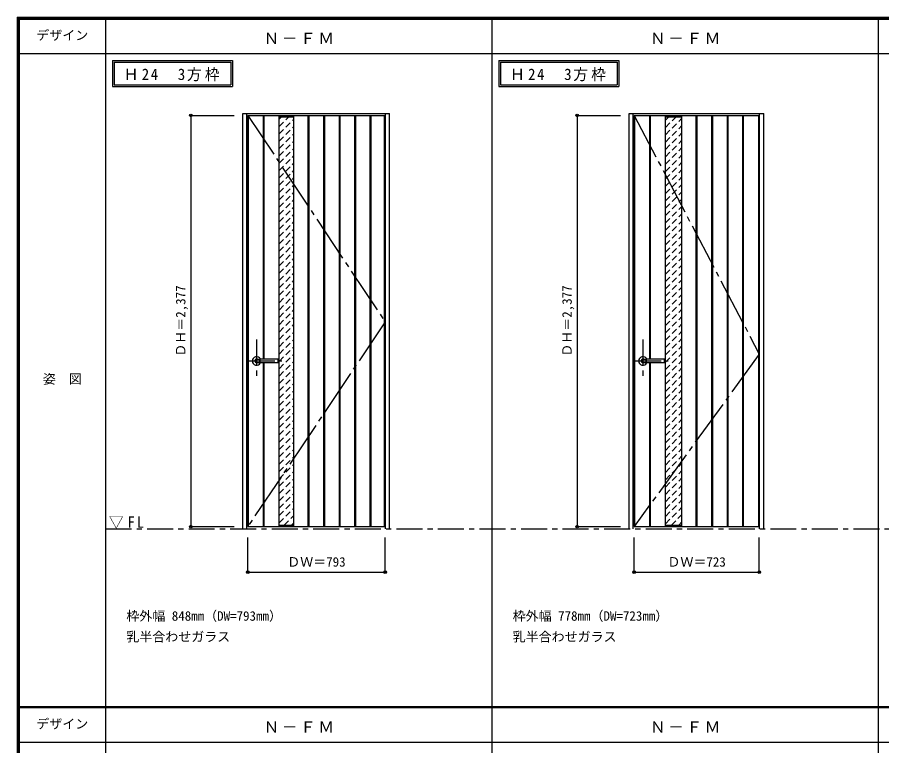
# Model space of a CAD drawing. Units: millimetres, scale not verified. Extents: x -6000 to 5700, y -4307 to 4260.
# Drawn here: x -6000 to -1007, y -36 to 4175 of the extents above; entities that cross this region are included whole.
import ezdxf
from ezdxf.enums import TextEntityAlignment as Align

# ---------------------------------------------------------------- set-up
doc = ezdxf.new("R2010")
doc.units = ezdxf.units.MM
doc.header["$LTSCALE"] = 30
doc.header["$PDMODE"] = 32
doc.header["$PDSIZE"] = 15
for name, pattern in [('CHAIN1', [8, 5, -1, 1, -1]), ('CHAIN2', [12, 9, -1, 1, -1]), ('DASHED1', [1.8, 1.2, -0.6])]:
    doc.linetypes.add(name, pattern=pattern)
for name, color, linetype in [('0-1_通り芯', 4, 'CHAIN1'), ('0-2_扉', 3, 'Continuous'), ('0-3_仕上げ', 3, 'Continuous'), ('0-4_枠', 3, 'Continuous'), ('0-5_レバー', 3, 'Continuous'), ('0-7_', 7, 'CHAIN2'), ('0-A_文字', 7, 'Continuous'), ('0-B_寸法', 7, 'Continuous'), ('0-C_ハッチ', 4, 'DASHED1'), ('F-1_枠', 6, 'Continuous'), ('F-A_文字', 7, 'Continuous')]:
    doc.layers.add(name, color=color, linetype=linetype)
doc.styles.add('ＭＳ ゴシック', font='')
doc.styles.get('ＭＳ ゴシック').set_extended_font_data('MS Gothic')

msp = doc.modelspace()

# ---------------------------------------------------------------- linework, layer by layer
at = {"layer": '0-1_通り芯'}
for p, q in [((-4617.4, 2312.5), (-4617.4, 2102.5)), ((-2385.8, 2312.5), (-2385.8, 2102.5)), ((-4662.4, 2188.5), (-4472.4, 2188.5)), ((-2430.8, 2188.5), (-2240.8, 2188.5))]:
    msp.add_line(p, q, dxfattribs=at)
at = {"layer": '0-1_通り芯', "color": 7}
msp.add_line((-5490, 1218), (5690, 1218), dxfattribs=at)
at = {"layer": '0-2_扉'}
for p, q in [((-4668.4, 3608), (-3875.4, 3608)), ((-4668.4, 1231), (-4668.4, 3608)), ((-3875.4, 1231), (-3875.4, 3608)), ((-2436.8, 3608), (-1713.8, 3608)), ((-2436.8, 1231), (-2436.8, 3608)), ((-1713.8, 1231), (-1713.8, 3608)), ((-4668.4, 1231), (-3875.4, 1231)), ((-2436.8, 1231), (-1713.8, 1231))]:
    msp.add_line(p, q, dxfattribs=at)
at = {"layer": '0-3_仕上げ'}
for p, q in [((-4665.4, 1231), (-4665.4, 3608)), ((-4578.4, 2200), (-4578.4, 3608)), ((-4573.4, 2200), (-4573.4, 3608)), ((-4319.4, 1231), (-4319.4, 3608)), ((-4314.4, 1231), (-4314.4, 3608)), ((-4229.4, 1231), (-4229.4, 3608)), ((-4224.4, 1231), (-4224.4, 3608)), ((-4139.4, 1231), (-4139.4, 3608)), ((-4134.4, 1231), (-4134.4, 3608)), ((-4049.4, 1231), (-4049.4, 3608)), ((-4044.4, 1231), (-4044.4, 3608)), ((-3961.4, 1231), (-3961.4, 3608)), ((-3956.4, 1231), (-3956.4, 3608)), ((-3878.4, 1231), (-3878.4, 3608)), ((-2433.8, 1231), (-2433.8, 3608)), ((-2346.8, 2200), (-2346.8, 3608)), ((-2341.8, 2200), (-2341.8, 3608)), ((-2077.8, 1231), (-2077.8, 3608)), ((-2072.8, 1231), (-2072.8, 3608)), ((-1987.8, 1231), (-1987.8, 3608)), ((-1982.8, 1231), (-1982.8, 3608)), ((-1897.8, 1231), (-1897.8, 3608)), ((-1892.8, 1231), (-1892.8, 3608)), ((-1809.8, 1231), (-1809.8, 3608)), ((-1804.8, 1231), (-1804.8, 3608)), ((-1716.8, 1231), (-1716.8, 3608)), ((-4578.4, 1231), (-4578.4, 2177)), ((-4573.4, 1231), (-4573.4, 2177)), ((-2346.8, 1231), (-2346.8, 2177)), ((-2341.8, 1231), (-2341.8, 2177))]:
    msp.add_line(p, q, dxfattribs=at)
at = {"layer": '0-3_仕上げ', "color": 7}
for p, q in [((-4487.4, 1231), (-4487.4, 3608)), ((-4487.4, 3600), (-4402.4, 3600)), ((-4402.4, 1231), (-4402.4, 3608)), ((-2255.8, 1231), (-2255.8, 3608)), ((-2255.8, 3600), (-2160.8, 3600)), ((-2160.8, 1231), (-2160.8, 3608)), ((-4487.4, 1239), (-4402.4, 1239)), ((-2255.8, 1239), (-2160.8, 1239))]:
    msp.add_line(p, q, dxfattribs=at)
at = {"layer": '0-4_枠'}
for p, q in [((-4697.4, 3618), (-3849.4, 3618)), ((-4697.4, 1218), (-4697.4, 3618)), ((-4673.4, 1218), (-4673.4, 3618)), ((-3873.4, 1218), (-3873.4, 3618)), ((-3849.4, 1218), (-3849.4, 3618)), ((-2465.8, 3618), (-1687.8, 3618)), ((-2465.8, 1218), (-2465.8, 3618)), ((-2441.8, 1218), (-2441.8, 3618)), ((-1711.8, 1218), (-1711.8, 3618)), ((-1687.8, 1218), (-1687.8, 3618))]:
    msp.add_line(p, q, dxfattribs=at)
at = {"layer": '0-5_レバー'}
for p, q in [((-4617.4, 2198), (-4598.4, 2198)), ((-4598.4, 2199), (-4597.4, 2200)), ((-4598.4, 2178), (-4598.4, 2199)), ((-4597.4, 2200), (-4493.4, 2200)), ((-4492.4, 2199), (-4493.4, 2200)), ((-4492.4, 2178), (-4492.4, 2199)), ((-2385.8, 2198), (-2366.8, 2198)), ((-2366.8, 2199), (-2365.8, 2200)), ((-2366.8, 2178), (-2366.8, 2199)), ((-2365.8, 2200), (-2261.8, 2200)), ((-2260.8, 2199), (-2261.8, 2200)), ((-2260.8, 2178), (-2260.8, 2199)), ((-4617.4, 2179), (-4598.4, 2179)), ((-4598.4, 2178), (-4597.4, 2177)), ((-4493.4, 2177), (-4597.4, 2177)), ((-4492.4, 2178), (-4493.4, 2177)), ((-2385.8, 2179), (-2366.8, 2179)), ((-2366.8, 2178), (-2365.8, 2177)), ((-2261.8, 2177), (-2365.8, 2177)), ((-2260.8, 2178), (-2261.8, 2177))]:
    msp.add_line(p, q, dxfattribs=at)
at = {"layer": '0-5_レバー', "color": 4}
for p, q in [((-4597.4, 2177), (-4597.4, 2200)), ((-4493.4, 2200), (-4493.4, 2177)), ((-2365.8, 2177), (-2365.8, 2200)), ((-2261.8, 2200), (-2261.8, 2177))]:
    msp.add_line(p, q, dxfattribs=at)
for centre, radius, start, end in [((-4617.4, 2188.5), 24.55, 27.93255, 332.06745), ((-4617.4, 2188.5), 11, 59.72736, 300.27264), ((-2385.8, 2188.5), 24.55, 27.93255, 332.06745), ((-2385.8, 2188.5), 11, 59.72736, 300.27264)]:
    msp.add_arc(centre, radius, start, end, dxfattribs=at)
at = {"layer": '0-5_レバー'}
for centre in [(-4617.4, 2188.5), (-2385.8, 2188.5)]:
    msp.add_arc(centre, 9.5, 90, 270, dxfattribs=at)
at = {"layer": '0-7_'}
for p, q in [((-4668.4, 3608), (-3875.4, 2414.28)), ((-2436.8, 3608), (-1713.8, 2228.5)), ((-3875.4, 2414.28), (-4668.4, 1231)), ((-1713.8, 2228.5), (-2436.8, 1231))]:
    msp.add_line(p, q, dxfattribs=at)
at = {"layer": '0-A_文字'}
for p, q in [((-5450, 3925), (-5450, 3775)), ((-5440, 3915), (-5440, 3785)), ((-5440, 3915), (-4767.38, 3915)), ((-4767.38, 3915), (-4767.38, 3785)), ((-3218.4, 3925), (-3218.4, 3775)), ((-3208.4, 3915), (-3208.4, 3785)), ((-3208.4, 3915), (-2535.78, 3915)), ((-2535.78, 3915), (-2535.78, 3785)), ((-5450, 3775), (-4757.38, 3775)), ((-5440, 3785), (-4767.38, 3785)), ((-3218.4, 3775), (-2525.78, 3775)), ((-3208.4, 3785), (-2535.78, 3785))]:
    msp.add_line(p, q, dxfattribs=at)
for points in [[(-5450, 3925), (-4757.38, 3925), (-4757.38, 3775)], [(-3218.4, 3925), (-2525.78, 3925), (-2525.78, 3775)]]:
    msp.add_lwpolyline(points, dxfattribs=at)
at = {"layer": '0-B_寸法', "color": 4}
for p, q in [((-4997.4, 3608), (-4747.4, 3608)), ((-4997.4, 3608), (-4997.4, 1231)), ((-2765.8, 3608), (-2515.8, 3608)), ((-2765.8, 3608), (-2765.8, 1231)), ((-4997.4, 1231), (-4747.4, 1231)), ((-2765.8, 1231), (-2515.8, 1231)), ((-4668.4, 968), (-4668.4, 1168)), ((-3875.4, 968), (-3875.4, 1168)), ((-2436.8, 968), (-2436.8, 1168)), ((-1713.8, 968), (-1713.8, 1168)), ((-4668.4, 968), (-3875.4, 968)), ((-2436.8, 968), (-1713.8, 968))]:
    msp.add_line(p, q, dxfattribs=at)
at = {"layer": '0-B_寸法'}
for p in [(-4997.4, 3608), (-2765.8, 3608), (-4997.4, 1231), (-2765.8, 1231), (-4668.4, 968), (-3875.4, 968), (-2436.8, 968), (-1713.8, 968)]:
    msp.add_point(p, dxfattribs=at)
at = {"layer": '0-C_ハッチ'}
for p, q in [((-4487.4, 3586.07), (-4473.47, 3600)), ((-4487.4, 3543.65), (-4431.04, 3600)), ((-2255.8, 3581.07), (-2236.87, 3600)), ((-2255.8, 3538.65), (-2194.44, 3600)), ((-4487.4, 3501.22), (-4402.4, 3586.22)), ((-2255.8, 3496.22), (-2160.8, 3591.22)), ((-2255.8, 3453.79), (-2160.8, 3548.79)), ((-4487.4, 3458.79), (-4402.4, 3543.79)), ((-4487.4, 3416.37), (-4402.4, 3501.37)), ((-2255.8, 3411.37), (-2160.8, 3506.37)), ((-4487.4, 3373.94), (-4402.4, 3458.94)), ((-2255.8, 3368.94), (-2160.8, 3463.94)), ((-4487.4, 3331.51), (-4402.4, 3416.51)), ((-2255.8, 3326.51), (-2160.8, 3421.51)), ((-4487.4, 3289.09), (-4402.4, 3374.09)), ((-2255.8, 3284.09), (-2160.8, 3379.09)), ((-4487.4, 3246.66), (-4402.4, 3331.66)), ((-2255.8, 3241.66), (-2160.8, 3336.66)), ((-4487.4, 3204.23), (-4402.4, 3289.23)), ((-4487.4, 3161.81), (-4402.4, 3246.81)), ((-2255.8, 3199.23), (-2160.8, 3294.23)), ((-2255.8, 3156.81), (-2160.8, 3251.81)), ((-4487.4, 3119.38), (-4402.4, 3204.38)), ((-2255.8, 3114.38), (-2160.8, 3209.38)), ((-4487.4, 3076.95), (-4402.4, 3161.95)), ((-2255.8, 3071.95), (-2160.8, 3166.95)), ((-4487.4, 3034.53), (-4402.4, 3119.53)), ((-2255.8, 3029.53), (-2160.8, 3124.53)), ((-4487.4, 2992.1), (-4402.4, 3077.1)), ((-2255.8, 2987.1), (-2160.8, 3082.1)), ((-4487.4, 2949.68), (-4402.4, 3034.68)), ((-2255.8, 2944.68), (-2160.8, 3039.68)), ((-2255.8, 2902.25), (-2160.8, 2997.25)), ((-4487.4, 2907.25), (-4402.4, 2992.25)), ((-4487.4, 2864.82), (-4402.4, 2949.82)), ((-2255.8, 2859.82), (-2160.8, 2954.82)), ((-4487.4, 2822.4), (-4402.4, 2907.4)), ((-2255.8, 2817.4), (-2160.8, 2912.4)), ((-4487.4, 2779.97), (-4402.4, 2864.97)), ((-2255.8, 2774.97), (-2160.8, 2869.97)), ((-4487.4, 2737.54), (-4402.4, 2822.54)), ((-2255.8, 2732.54), (-2160.8, 2827.54)), ((-4487.4, 2695.12), (-4402.4, 2780.12)), ((-2255.8, 2690.12), (-2160.8, 2785.12)), ((-4487.4, 2652.69), (-4402.4, 2737.69)), ((-2255.8, 2647.69), (-2160.8, 2742.69)), ((-2255.8, 2605.26), (-2160.8, 2700.26)), ((-4487.4, 2610.26), (-4402.4, 2695.26)), ((-4487.4, 2567.84), (-4402.4, 2652.84)), ((-2255.8, 2562.84), (-2160.8, 2657.84)), ((-4487.4, 2525.41), (-4402.4, 2610.41)), ((-2255.8, 2520.41), (-2160.8, 2615.41)), ((-4487.4, 2482.98), (-4402.4, 2567.98)), ((-2255.8, 2477.98), (-2160.8, 2572.98)), ((-4487.4, 2440.56), (-4402.4, 2525.56)), ((-2255.8, 2435.56), (-2160.8, 2530.56)), ((-4487.4, 2398.13), (-4402.4, 2483.13)), ((-2255.8, 2393.13), (-2160.8, 2488.13)), ((-4487.4, 2355.71), (-4402.4, 2440.71)), ((-4487.4, 2313.28), (-4402.4, 2398.28)), ((-2255.8, 2350.71), (-2160.8, 2445.71)), ((-2255.8, 2308.28), (-2160.8, 2403.28)), ((-4487.4, 2270.85), (-4402.4, 2355.85)), ((-2255.8, 2265.85), (-2160.8, 2360.85)), ((-4487.4, 2228.43), (-4402.4, 2313.43)), ((-2255.8, 2223.43), (-2160.8, 2318.43)), ((-4487.4, 2186), (-4402.4, 2271)), ((-2255.8, 2181), (-2160.8, 2276)), ((-4487.4, 2143.57), (-4402.4, 2228.57)), ((-2255.8, 2138.57), (-2160.8, 2233.57)), ((-4487.4, 2101.15), (-4402.4, 2186.15)), ((-2255.8, 2096.15), (-2160.8, 2191.15)), ((-2255.8, 2053.72), (-2160.8, 2148.72)), ((-4487.4, 2058.72), (-4402.4, 2143.72)), ((-4487.4, 2016.29), (-4402.4, 2101.29)), ((-2255.8, 2011.29), (-2160.8, 2106.29)), ((-4487.4, 1973.87), (-4402.4, 2058.87)), ((-2255.8, 1968.87), (-2160.8, 2063.87)), ((-4487.4, 1931.44), (-4402.4, 2016.44)), ((-2255.8, 1926.44), (-2160.8, 2021.44)), ((-4487.4, 1889.02), (-4402.4, 1974.02)), ((-2255.8, 1884.02), (-2160.8, 1979.02)), ((-4487.4, 1846.59), (-4402.4, 1931.59)), ((-2255.8, 1841.59), (-2160.8, 1936.59)), ((-4487.4, 1804.16), (-4402.4, 1889.16)), ((-2255.8, 1799.16), (-2160.8, 1894.16)), ((-2255.8, 1756.74), (-2160.8, 1851.74)), ((-4487.4, 1761.74), (-4402.4, 1846.74)), ((-4487.4, 1719.31), (-4402.4, 1804.31)), ((-2255.8, 1714.31), (-2160.8, 1809.31)), ((-4487.4, 1676.88), (-4402.4, 1761.88)), ((-2255.8, 1671.88), (-2160.8, 1766.88)), ((-4487.4, 1634.46), (-4402.4, 1719.46)), ((-2255.8, 1629.46), (-2160.8, 1724.46)), ((-4487.4, 1592.03), (-4402.4, 1677.03)), ((-2255.8, 1587.03), (-2160.8, 1682.03)), ((-4487.4, 1549.6), (-4402.4, 1634.6)), ((-2255.8, 1544.6), (-2160.8, 1639.6)), ((-4487.4, 1507.18), (-4402.4, 1592.18)), ((-4487.4, 1464.75), (-4402.4, 1549.75)), ((-2255.8, 1502.18), (-2160.8, 1597.18)), ((-2255.8, 1459.75), (-2160.8, 1554.75)), ((-4487.4, 1422.32), (-4402.4, 1507.32)), ((-2255.8, 1417.32), (-2160.8, 1512.32)), ((-4487.4, 1379.9), (-4402.4, 1464.9)), ((-2255.8, 1374.9), (-2160.8, 1469.9)), ((-4487.4, 1337.47), (-4402.4, 1422.47)), ((-2255.8, 1332.47), (-2160.8, 1427.47)), ((-4487.4, 1295.05), (-4402.4, 1380.05)), ((-2255.8, 1290.05), (-2160.8, 1385.05)), ((-4487.4, 1252.62), (-4402.4, 1337.62)), ((-2255.8, 1247.62), (-2160.8, 1342.62)), ((-2221.99, 1239), (-2160.8, 1300.19)), ((-4458.59, 1239), (-4402.4, 1295.19)), ((-4416.17, 1239), (-4402.4, 1252.77)), ((-2179.57, 1239), (-2160.8, 1257.77))]:
    msp.add_line(p, q, dxfattribs=at)
at = {"layer": 'F-1_枠'}
for p, q in [((-6000, 4175), (5700, 4175)), ((-6000, 4175), (-6000, -4205)), ((-6000, 4170), (5700, 4170)), ((-6000, 4165), (5700, 4165)), ((-5995, 4175), (-5995, -4205)), ((-5990, 4175), (-5990, -4205)), ((-5490, 4175), (-5490, -3790)), ((-3258.4, 4175), (-3258.4, -3790)), ((-1026.8, 4175), (-1026.8, -3790)), ((-6000, 3965), (5700, 3965)), ((-6000, 190.5), (5700, 190.5)), ((-6000, 187.5), (5700, 187.5)), ((-6000, 184.5), (5700, 184.5)), ((-6000, -15.5), (5700, -15.5))]:
    msp.add_line(p, q, dxfattribs=at)

# ---------------------------------------------------------------- texts
at = {"layer": '0-1_通り芯', "color": 7, "insert": (-5471.25, 1218), "char_height": 65.98, "attachment_point": 7, "style": 'ＭＳ ゴシック'}
msp.add_mtext('\\T1.26;\\W0.95;▽FL', dxfattribs=at)
at = {"layer": '0-A_文字', "style": 'ＭＳ ゴシック'}
for s, p in [('枠外幅 848mm（DW=793mm）', (-5370, 670.5)), ('枠外幅 778mm（DW=723mm）', (-3138.4, 670.5)), ('乳半合わせガラス', (-5370, 550.5)), ('乳半合わせガラス', (-3138.4, 550.5))]:
    msp.add_text(s, height=54.99, dxfattribs=at).set_placement(p, align=Align.BOTTOM_LEFT)
at = {"layer": '0-A_文字', "char_height": 65.98, "attachment_point": 7, "style": 'ＭＳ ゴシック'}
for s, insert in [('\\T1.17;Ｎ－ＦＭ', (-4576.7, 4020)), ('\\T1.17;Ｎ－ＦＭ', (-2345.1, 4020)), ('\\T1.22;\\W0.95;Ｈ24\u30003方枠', (-5385.34, 3805)), ('\\T1.22;\\W0.95;Ｈ24\u30003方枠', (-3153.74, 3805)), ('\\T1.17;Ｎ－ＦＭ', (-4576.7, 39.5)), ('\\T1.17;Ｎ－ＦＭ', (-2345.1, 39.5))]:
    msp.add_mtext(s, dxfattribs=dict(at, insert=insert))
at = {"layer": '0-B_寸法', "style": 'ＭＳ ゴシック'}
for p in [(-5012.4, 2213.25), (-2780.8, 2213.25)]:
    msp.add_text('ＤＨ＝2,377', height=54.99, rotation=90, dxfattribs=at).set_placement(p, align=Align.BOTTOM_LEFT)
for s, p in [('ＤＷ＝793', (-4440.65, 983)), ('ＤＷ＝723', (-2244.55, 983))]:
    msp.add_text(s, height=54.99, dxfattribs=at).set_placement(p, align=Align.BOTTOM_LEFT)
at = {"layer": 'F-A_文字', "style": 'ＭＳ ゴシック'}
for s, p in [('デザイン', (-5890, 4027.5)), ('姿\u3000図', (-5852.5, 2040.25)), ('デザイン', (-5890, 47))]:
    msp.add_text(s, height=54.99, dxfattribs=at).set_placement(p, align=Align.BOTTOM_LEFT)

doc.saveas('drawing.dxf')
